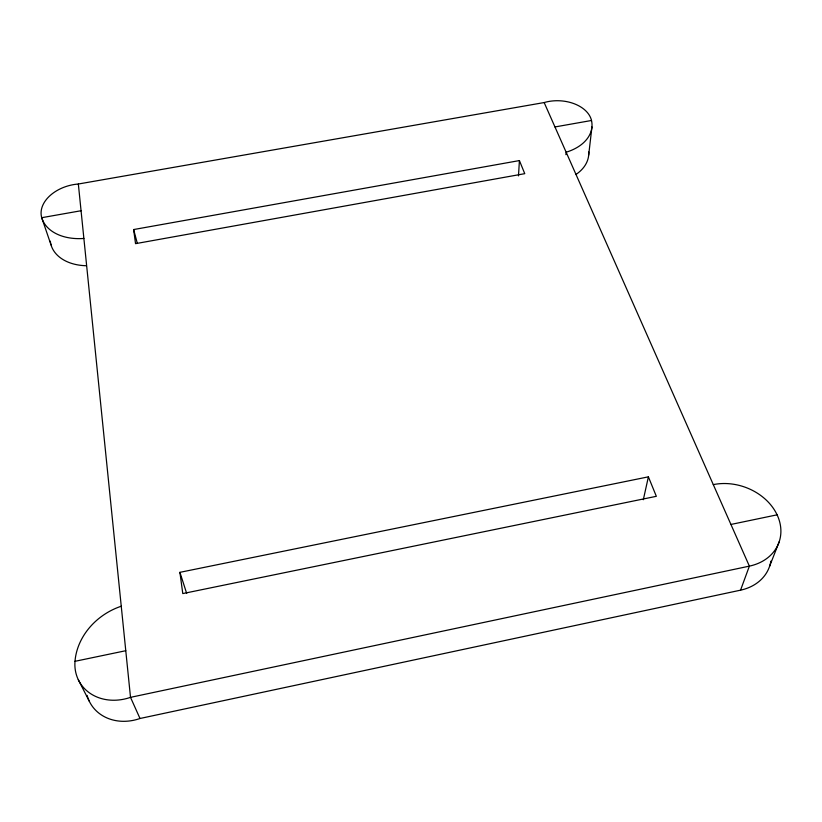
<?xml version="1.0" encoding="UTF-8"?>
<svg xmlns="http://www.w3.org/2000/svg" width="822" height="822" viewBox="0 0 822 822"><rect width="100%" height="100%" fill="white"/><g stroke="black" fill="none" stroke-linecap="round" stroke-linejoin="round"><path stroke-width="1.23" d="M518.487 175.877L519.412 160.578L133.637 229.554L135.538 243.661L524.755 173.668L519.412 160.578M565.906 154.67L566.153 152.214A45.929 30.712 2.2 0 0 591.501 120.485A33.353 22.266 2.6 0 0 544.164 102.555L78.347 184.015A35.254 23.951 -13.8 0 0 41.727 217.696L51.005 244.864A45.785 31.739 -13.7 0 0 86.197 265.722M588.665 155.194L591.943 126.927M643.318 499.735L648.394 476.832L179.915 572.338L182.782 593.587L656.336 496.313L648.394 476.832M87.101 695.412A45.354 39.014 -31.4 0 0 139.997 718.49L740.56 590.165L749.376 566.132A50.728 40.668 19.3 0 0 777.509 515.733A50.728 40.668 19.3 0 0 713.291 484.62M769.618 566.235L779.184 541.78M139.997 718.49L130.513 697.344A46.71 39.775 -30 0 1 74.997 661.309L125.766 650.716M730.922 524.457L777.098 514.829M81.059 210.74L41.727 217.696A46.875 31.883 -13.4 0 0 83.885 238.452M554.963 126.948L591.501 120.485M78.285 679.681L89.238 701.135M544.164 102.555L749.376 566.132L130.513 697.344L78.347 184.015M179.915 572.338L186.686 593.433M133.637 229.554L137.264 243.168M74.997 661.309A62.102 53.204 -29.4 0 1 121.245 606.225M51.005 244.864A34.432 23.838 -14.1 0 1 50.378 241.226M770.892 561.097A49.299 40.021 20.3 0 1 740.56 590.165M588.706 151.988A44.902 30.62 2.4 0 1 575.955 174.48"/></g></svg>
